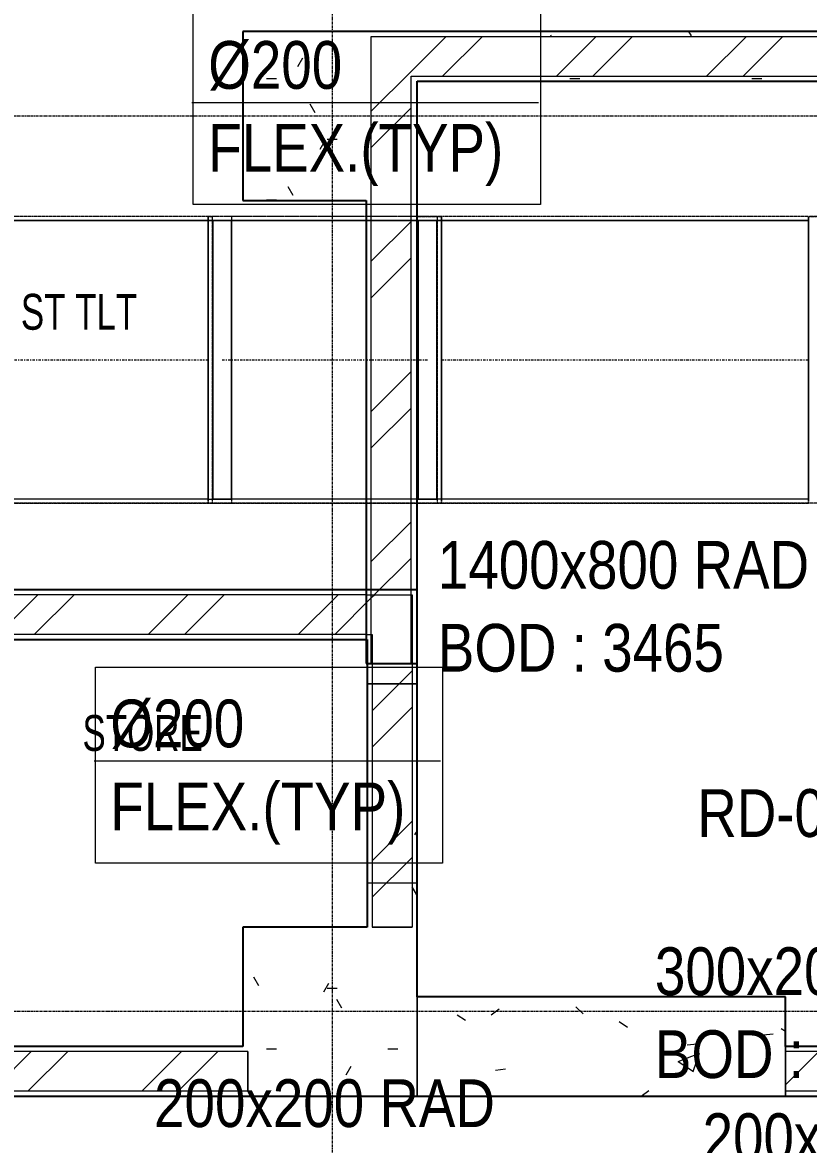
# Model space of a CAD drawing. Header units: inches. Extents: x -83664 to 20107, y -47222 to 19398.
# Drawn here: x -1529 to 2419, y -41932 to -36294 of the extents above; entities that cross this region are included whole.
import ezdxf

# ---------------------------------------------------------------- set-up
doc = ezdxf.new("R2010")
doc.units = ezdxf.units.IN
doc.header["$MEASUREMENT"] = 0
for name, pattern in [('Center', [29.999999, 12, -6, 6, -6]), ('Grid Line', [22.225, 12.7, -3.175, 3.175, -3.175]), ('Hidden 0_50', [1.0584, 0.5292, -0.5292])]:
    doc.linetypes.add(name, pattern=pattern)
for name, color, linetype, lineweight, true_color in [('A-DETL', 7, 'Continuous', 18, 0x00a600), ('FF ROOM TAG_dwg', 7, 'Continuous', 9, 0x767676), ('M-HVAC-DUCT', 7, 'Continuous', 9, 0xffe97f)]:
    doc.layers.add(name, color=color, linetype=linetype, lineweight=lineweight, true_color=true_color)
for name, color, linetype, lineweight in [('A-WALL', 7, 'Continuous', 9), ('A-WALL-PATT', 7, 'Continuous', 25), ('G-ANNO-TEXT', 7, 'Continuous', 9), ('M-HVAC-DUCT-CNTR', 7, 'Center', 9), ('M-HVAC-DUCT-IDEN', 7, 'Continuous', 18), ('ROOM TAG', 7, 'Continuous', 9), ('S-GRID', 7, 'Continuous', 9)]:
    doc.layers.add(name, color=color, linetype=linetype, lineweight=lineweight)
doc.styles.add('Arial Narrow_20', font='ARIALN.TTF', dxfattribs={"width": 0.85, "height": 4572})
doc.styles.add('Arial Narrow_21', font='ARIALN.TTF', dxfattribs={"height": 240})
pattern_1 = [(0, (0, 0), (1219.2, 304.8), [50.292, -864.108, 50.292, -864.108, -4876.8]), (0, (0, 0), (1219.2, 304.8), [-1828.8, 50.292, -1778.508, 50.292, -864.108, -2133.6]), (0, (0, 0), (1219.2, 304.8), [-4572, 50.292, -559.308, 50.292, -1473.708]), (120, (457.2, 152.4), (-873.56454, 903.45817), [50.292, -864.108, 50.292, -864.108, -4876.8]), (120, (457.2, 152.4), (-873.56454, 903.45817), [-1828.8, 50.292, -1778.508, 50.292, -864.108, -2133.6]), (120, (457.2, 152.4), (-873.56454, 903.45817), [-4572, 50.292, -559.308, 50.292, -1473.708]), (240, (609.6, 762), (-345.63546, -1208.25817), [50.292, -864.108, 50.292, -864.108, -4876.8]), (240, (609.6, 762), (-345.63546, -1208.25817), [-1828.8, 50.292, -1778.508, 50.292, -864.108, -2133.6]), (240, (609.6, 762), (-345.63546, -1208.25817), [-4572, 50.292, -559.308, 50.292, -1473.708])]
pattern_2 = [(45, (0, 0), (-377.1708, 377.1708), []), (45, (0, 571.5), (-377.1708, 377.1708), [])]

# ---------------------------------------------------------------- blocks, each defined once
blk = doc.blocks.new('M_Rec Elbow - Radius - 0_75W-9518653-FIRST FLOOR AC CONDITIONING LAYOUT - PART A')
at = {"layer": 'M-HVAC-DUCT', "color": 6, "true_color": 0xff00ff}
for p, q in [((150859.9, 61082.7), (150859.9, 59682.7)), ((150859.9, 59682.7), (150859.9, 61082.7)), ((150883.4, 61082.7), (150859.9, 61082.7)), ((150859.9, 61082.7), (150977.2, 61082.7)), ((150883.4, 61082.7), (150977.2, 61082.7)), ((150883.4, 59682.7), (150883.4, 61082.7)), ((150977.2, 61082.7), (150977.2, 59682.7)), ((150859.9, 59682.7), (150883.4, 59682.7)), ((150859.9, 59682.7), (150977.2, 59682.7)), ((150977.2, 59682.7), (150883.4, 59682.7))]:
    blk.add_line(p, q, dxfattribs=at)
blk = doc.blocks.new('TEMW-SMBZ-HO-BM-HVAC-00002_rvt-1-FIRST FLOOR AC CONDITIONING LAYOUT - PART A')
at = {"layer": 'M-HVAC-DUCT', "color": 6, "linetype": 'Hidden 0_50', "true_color": 0xff00ff}
for p, q in [((150859.9, 61102.7), (148118, 61102.7)), ((150859.9, 61102.7), (148118, 61102.7)), ((150859.9, 59662.7), (150859.9, 61102.7)), ((150859.9, 61102.7), (150859.9, 59662.7)), ((150859.9, 61102.7), (150881, 61102.7)), ((150979.5, 61102.7), (150859.9, 61102.7)), ((150859.9, 59662.7), (150859.9, 61102.7)), ((150859.9, 59662.7), (150859.9, 61102.7)), ((150979.5, 61102.7), (150881, 61102.7)), ((150881, 61102.7), (150881, 59662.7)), ((150979.5, 61102.7), (150881, 61102.7)), ((150881, 61102.7), (150881, 59662.7)), ((151911.9, 61102.7), (150881, 61102.7)), ((150979.5, 59662.7), (150979.5, 61102.7)), ((150979.5, 59662.7), (150979.5, 61102.7)), ((152010.4, 61102.7), (150979.5, 61102.7)), ((151911.9, 59662.7), (151911.9, 61102.7)), ((151911.9, 61102.7), (152010.4, 61102.7)), ((152031.5, 61102.7), (151911.9, 61102.7)), ((151911.9, 61102.7), (152010.4, 61102.7)), ((151911.9, 59662.7), (151911.9, 61102.7)), ((152010.4, 61102.7), (152010.4, 59662.7)), ((152010.4, 61102.7), (152031.5, 61102.7)), ((152010.4, 61102.7), (152010.4, 59662.7)), ((152031.5, 59662.7), (152031.5, 61102.7)), ((152031.5, 61102.7), (152031.5, 59662.7)), ((153875.4, 61102.7), (152031.5, 61102.7)), ((153875.4, 61102.7), (152031.5, 61102.7)), ((152031.5, 59662.7), (152031.5, 61102.7)), ((152031.5, 59662.7), (152031.5, 61102.7)), ((153875.4, 59662.7), (153875.4, 61102.7)), ((153875.4, 61102.7), (153875.4, 59662.7)), ((154250.4, 61102.7), (153875.4, 61102.7)), ((153875.4, 61102.7), (154250.4, 61102.7)), ((153875.4, 61102.7), (153875.4, 59662.7)), ((153875.4, 59662.7), (153875.4, 61102.7)), ((148118, 59662.7), (150859.9, 59662.7)), ((150859.9, 59662.7), (148118, 59662.7)), ((150859.9, 59662.7), (150979.5, 59662.7)), ((150881, 59662.7), (150859.9, 59662.7)), ((150881, 59662.7), (150979.5, 59662.7)), ((150881, 59662.7), (150979.5, 59662.7)), ((151911.9, 59662.7), (150881, 59662.7)), ((150979.5, 59662.7), (152010.4, 59662.7)), ((152010.4, 59662.7), (151911.9, 59662.7)), ((152010.4, 59662.7), (151911.9, 59662.7)), ((151911.9, 59662.7), (152031.5, 59662.7)), ((152031.5, 59662.7), (152010.4, 59662.7)), ((152031.5, 59662.7), (153875.4, 59662.7)), ((153875.4, 59662.7), (152031.5, 59662.7)), ((154250.4, 59662.7), (153875.4, 59662.7)), ((154250.4, 59662.7), (153875.4, 59662.7))]:
    blk.add_line(p, q, dxfattribs=at)
at = {"layer": 'M-HVAC-DUCT', "color": 6, "true_color": 0xff00ff}
for p, q in [((148118, 61082.7), (150859.9, 61082.7)), ((150859.9, 61082.7), (148118, 61082.7)), ((150859.9, 61082.7), (150859.9, 59682.7)), ((150859.9, 59682.7), (150859.9, 61082.7)), ((150883.4, 61082.7), (150883.4, 59682.7)), ((150977.2, 61082.7), (150883.4, 61082.7)), ((150883.4, 61082.7), (151914.2, 61082.7)), ((150977.2, 59682.7), (150977.2, 61082.7)), ((152008, 61082.7), (150977.2, 61082.7)), ((151914.2, 61082.7), (152008, 61082.7)), ((151914.2, 59682.7), (151914.2, 61082.7)), ((152008, 61082.7), (152008, 59682.7)), ((152031.5, 61082.7), (152031.5, 59682.7)), ((152031.5, 59682.7), (152031.5, 61082.7)), ((152031.5, 61082.7), (153875.4, 61082.7)), ((153875.4, 61082.7), (152031.5, 61082.7)), ((153875.4, 61082.7), (153875.4, 59682.7)), ((153875.4, 59682.7), (153875.4, 61082.7)), ((150859.9, 59682.7), (148118, 59682.7)), ((150859.9, 59682.7), (148118, 59682.7)), ((150883.4, 59682.7), (150977.2, 59682.7)), ((151914.2, 59682.7), (150883.4, 59682.7)), ((152008, 59682.7), (150977.2, 59682.7)), ((152008, 59682.7), (151914.2, 59682.7)), ((153875.4, 59682.7), (152031.5, 59682.7)), ((153875.4, 59682.7), (152031.5, 59682.7))]:
    blk.add_line(p, q, dxfattribs=at)
at = {"layer": 'M-HVAC-DUCT-CNTR', "color": 6, "true_color": 0xff00ff}
for p, q in [((148118, 60382.7), (150859.9, 60382.7)), ((150930.3, 60382.7), (151961.1, 60382.7)), ((152031.5, 60382.7), (153875.4, 60382.7))]:
    blk.add_line(p, q, dxfattribs=at)
at = {"layer": 'M-HVAC-DUCT', "color": 6, "linetype": 'Hidden 0_50', "lineweight": 9, "true_color": 0xff00ff}
blk.add_blockref('M_Rec Elbow - Radius - 0_75W-9518653-FIRST FLOOR AC CONDITIONING LAYOUT - PART A', (0, 0), dxfattribs=at)
at = {"layer": 'M-HVAC-DUCT', "color": 6, "linetype": 'Hidden 0_50', "lineweight": 9, "true_color": 0xff00ff, "extrusion": (0, 0, -1)}
blk.add_blockref('M_Rec Elbow - Radius - 0_75W-9518653-FIRST FLOOR AC CONDITIONING LAYOUT - PART A', (-302891.4, 0), dxfattribs=at)
blk = doc.blocks.new('TEMW-SMBZ-HO-BM-HVAC-00002_rvt-2-FIRST FLOOR AC CONDITIONING LAYOUT - PART A')
at = {"layer": 'M-HVAC-DUCT', "color": 6, "linetype": 'Hidden 0_50', "true_color": 0xff00ff}
for p, q in [((150859.9, 61102.7), (148118, 61102.7)), ((150859.9, 61102.7), (148118, 61102.7)), ((150859.9, 59662.7), (150859.9, 61102.7)), ((150859.9, 61102.7), (150859.9, 59662.7)), ((150859.9, 61102.7), (150881, 61102.7)), ((150979.5, 61102.7), (150859.9, 61102.7)), ((150859.9, 59662.7), (150859.9, 61102.7)), ((150859.9, 59662.7), (150859.9, 61102.7)), ((150979.5, 61102.7), (150881, 61102.7)), ((150881, 61102.7), (150881, 59662.7)), ((150979.5, 61102.7), (150881, 61102.7)), ((150881, 61102.7), (150881, 59662.7)), ((151911.9, 61102.7), (150881, 61102.7)), ((150979.5, 59662.7), (150979.5, 61102.7)), ((150979.5, 59662.7), (150979.5, 61102.7)), ((152010.4, 61102.7), (150979.5, 61102.7)), ((151911.9, 59662.7), (151911.9, 61102.7)), ((151911.9, 61102.7), (152010.4, 61102.7)), ((152031.5, 61102.7), (151911.9, 61102.7)), ((151911.9, 61102.7), (152010.4, 61102.7)), ((151911.9, 59662.7), (151911.9, 61102.7)), ((152010.4, 61102.7), (152010.4, 59662.7)), ((152010.4, 61102.7), (152031.5, 61102.7)), ((152010.4, 61102.7), (152010.4, 59662.7)), ((152031.5, 59662.7), (152031.5, 61102.7)), ((152031.5, 61102.7), (152031.5, 59662.7)), ((153875.4, 61102.7), (152031.5, 61102.7)), ((153875.4, 61102.7), (152031.5, 61102.7)), ((152031.5, 59662.7), (152031.5, 61102.7)), ((152031.5, 59662.7), (152031.5, 61102.7)), ((153875.4, 59662.7), (153875.4, 61102.7)), ((153875.4, 61102.7), (153875.4, 59662.7)), ((154250.4, 61102.7), (153875.4, 61102.7)), ((153875.4, 61102.7), (154250.4, 61102.7)), ((153875.4, 61102.7), (153875.4, 59662.7)), ((153875.4, 59662.7), (153875.4, 61102.7)), ((148118, 59662.7), (150859.9, 59662.7)), ((150859.9, 59662.7), (148118, 59662.7)), ((150859.9, 59662.7), (150979.5, 59662.7)), ((150881, 59662.7), (150859.9, 59662.7)), ((150881, 59662.7), (150979.5, 59662.7)), ((150881, 59662.7), (150979.5, 59662.7)), ((151911.9, 59662.7), (150881, 59662.7)), ((150979.5, 59662.7), (152010.4, 59662.7)), ((152010.4, 59662.7), (151911.9, 59662.7)), ((152010.4, 59662.7), (151911.9, 59662.7)), ((151911.9, 59662.7), (152031.5, 59662.7)), ((152031.5, 59662.7), (152010.4, 59662.7)), ((152031.5, 59662.7), (153875.4, 59662.7)), ((153875.4, 59662.7), (152031.5, 59662.7)), ((154250.4, 59662.7), (153875.4, 59662.7)), ((154250.4, 59662.7), (153875.4, 59662.7))]:
    blk.add_line(p, q, dxfattribs=at)
at = {"layer": 'M-HVAC-DUCT', "color": 6, "true_color": 0xff00ff}
for p, q in [((148118, 61082.7), (150859.9, 61082.7)), ((150859.9, 61082.7), (148118, 61082.7)), ((150859.9, 61082.7), (150859.9, 59682.7)), ((150859.9, 59682.7), (150859.9, 61082.7)), ((150883.4, 61082.7), (150883.4, 59682.7)), ((150977.2, 61082.7), (150883.4, 61082.7)), ((150883.4, 61082.7), (151914.2, 61082.7)), ((150977.2, 59682.7), (150977.2, 61082.7)), ((152008, 61082.7), (150977.2, 61082.7)), ((151914.2, 61082.7), (152008, 61082.7)), ((151914.2, 59682.7), (151914.2, 61082.7)), ((152008, 61082.7), (152008, 59682.7)), ((152031.5, 61082.7), (152031.5, 59682.7)), ((152031.5, 59682.7), (152031.5, 61082.7)), ((152031.5, 61082.7), (153875.4, 61082.7)), ((153875.4, 61082.7), (152031.5, 61082.7)), ((153875.4, 61082.7), (153875.4, 59682.7)), ((153875.4, 59682.7), (153875.4, 61082.7)), ((150859.9, 59682.7), (148118, 59682.7)), ((150859.9, 59682.7), (148118, 59682.7)), ((150883.4, 59682.7), (150977.2, 59682.7)), ((151914.2, 59682.7), (150883.4, 59682.7)), ((152008, 59682.7), (150977.2, 59682.7)), ((152008, 59682.7), (151914.2, 59682.7)), ((153875.4, 59682.7), (152031.5, 59682.7)), ((153875.4, 59682.7), (152031.5, 59682.7))]:
    blk.add_line(p, q, dxfattribs=at)
at = {"layer": 'M-HVAC-DUCT-CNTR', "color": 6, "true_color": 0xff00ff}
for p, q in [((148118, 60382.7), (150859.9, 60382.7)), ((150930.3, 60382.7), (151961.1, 60382.7)), ((152031.5, 60382.7), (153875.4, 60382.7))]:
    blk.add_line(p, q, dxfattribs=at)
at = {"layer": 'M-HVAC-DUCT', "color": 6, "linetype": 'Hidden 0_50', "lineweight": 9, "true_color": 0xff00ff}
blk.add_blockref('M_Rec Elbow - Radius - 0_75W-9518653-FIRST FLOOR AC CONDITIONING LAYOUT - PART A', (0, 0), dxfattribs=at)
at = {"layer": 'M-HVAC-DUCT', "color": 6, "linetype": 'Hidden 0_50', "lineweight": 9, "true_color": 0xff00ff, "extrusion": (0, 0, -1)}
blk.add_blockref('M_Rec Elbow - Radius - 0_75W-9518653-FIRST FLOOR AC CONDITIONING LAYOUT - PART A', (-302891.4, 0), dxfattribs=at)
blk = doc.blocks.new('SMBZ_Hospital Arch Model_2026_01_29_rvt-1-FIRST FLOOR AC CONDITIONING LAYOUT - PART A')
at = {"layer": 'A-WALL-PATT', "lineweight": 9, "true_color": 0xbbbbbb}
h = blk.add_hatch(dxfattribs=at)
h.set_pattern_fill('FP_13', color=9, style=0, pattern_type=2)
h.set_pattern_definition(pattern_1)
h.paths.add_polyline_path([(151654.4, 61182.7), (151654.4, 62032.7), (151034.4, 62032.7), (151034.4, 61182.7)])
h = blk.add_hatch(dxfattribs=at)
h.set_pattern_fill('FP_13', color=9, style=0, pattern_type=2)
h.set_pattern_definition(pattern_1)
h.paths.add_polyline_path([(151654.4, 61182.7), (151654.4, 62032.7), (151034.4, 62032.7), (151034.4, 61182.7)])
h = blk.add_hatch(dxfattribs=at)
h.set_pattern_fill('FP_13', color=9, style=0, pattern_type=2)
h.set_pattern_definition(pattern_1)
h.paths.add_polyline_path([(151901.9, 62007.7), (156859.4, 62007.7), (156859.4, 62032.7), (151679.4, 62032.7), (151679.4, 62007.7), (151879.4, 62007.7)])
h = blk.add_hatch(dxfattribs=at)
h.set_pattern_fill('FP_12', color=9, style=0, pattern_type=2)
h.set_pattern_definition(pattern_2)
h.paths.add_polyline_path([(151679.4, 58857.7), (151879.4, 58857.7), (151879.4, 62007.7), (151679.4, 62007.7), (151679.4, 59369.2)])
h = blk.add_hatch(dxfattribs=at)
h.set_pattern_fill('FP_12', color=9, style=0, pattern_type=2)
h.set_pattern_definition(pattern_2)
h.paths.add_polyline_path([(155066.5, 61807.7), (156884.4, 61807.7), (156884.4, 62007.7), (151879.4, 62007.7), (151879.4, 61807.7), (151909.4, 61807.7)])
h = blk.add_hatch(dxfattribs=at)
h.set_pattern_fill('FP_13', color=9, style=0, pattern_type=2)
h.set_pattern_definition(pattern_1)
h.paths.add_polyline_path([(151901.9, 58857.7), (151909.4, 58857.7), (151909.4, 61807.7), (151879.4, 61807.7), (151879.4, 58857.7)])
h = blk.add_hatch(dxfattribs=at)
h.set_pattern_fill('FP_13', color=9, style=0, pattern_type=2)
h.set_pattern_definition(pattern_1)
h.paths.add_polyline_path([(156859.4, 61782.7), (156884.4, 61782.7), (156884.4, 61807.7), (151909.4, 61807.7), (151909.4, 61782.7), (156648.8, 61782.7)])
h = blk.add_hatch(dxfattribs=at)
h.set_pattern_fill('FP_12', color=9, style=0, pattern_type=2)
h.set_pattern_definition(pattern_2)
h.paths.add_polyline_path([(151659.4, 59002.7), (151684.4, 59002.7), (151684.4, 59202.7), (149379.4, 59202.7), (149379.4, 59002.7), (151110.8, 59002.7)])
h = blk.add_hatch(dxfattribs=at)
h.set_pattern_fill('FP_13', color=9, style=0, pattern_type=2)
h.set_pattern_definition(pattern_1)
h.paths.add_polyline_path([(151110.8, 59202.7), (151884.4, 59202.7), (151884.4, 59227.7), (149409.4, 59227.7), (149409.4, 59202.7), (150319.7, 59202.7)])
h = blk.add_hatch(dxfattribs=at)
h.set_pattern_fill('FP_12', color=9, style=0, pattern_type=2)
h.set_pattern_definition(pattern_2)
h.paths.add_polyline_path([(151684.4, 57532.7), (151884.4, 57532.7), (151884.4, 59202.7), (151684.4, 59202.7), (151684.4, 58739.2)])
h = blk.add_hatch(dxfattribs=at)
h.set_pattern_fill('FP_13', color=9, style=0, pattern_type=2)
h.set_pattern_definition(pattern_1)
h.paths.add_polyline_path([(151901.9, 57532.7), (151909.4, 57532.7), (151909.4, 59227.7), (151884.4, 59227.7), (151884.4, 57532.7)])
h = blk.add_hatch(dxfattribs=at)
h.set_pattern_fill('FP_13', color=9, style=0, pattern_type=2)
h.set_pattern_definition(pattern_1)
h.paths.add_polyline_path([(151659.4, 58977.7), (151659.4, 59002.7), (149409.4, 59002.7), (149409.4, 58977.7), (151110.8, 58977.7)])
h = blk.add_hatch(dxfattribs=at)
h.set_pattern_fill('FP_13', color=9, style=0, pattern_type=2)
h.set_pattern_definition(pattern_1)
h.paths.add_polyline_path([(151659.4, 57532.7), (151684.4, 57532.7), (151684.4, 59002.7), (151659.4, 59002.7), (151659.4, 58739.2)])
h = blk.add_hatch(dxfattribs=at)
h.set_pattern_fill('FP_13', color=9, style=0, pattern_type=2)
h.set_pattern_definition(pattern_1)
h.paths.add_polyline_path([(151059.4, 56682.7), (151909.4, 56682.7), (151909.4, 57532.7), (151034.4, 57532.7), (151034.4, 56932.7), (151059.4, 56932.7), (151059.4, 56707.7)])
h = blk.add_hatch(dxfattribs=at)
h.set_pattern_fill('FP_13', color=9, style=0, pattern_type=2)
h.set_pattern_definition(pattern_1)
h.paths.add_polyline_path([(151059.4, 56682.7), (151909.4, 56682.7), (151909.4, 57532.7), (151034.4, 57532.7), (151034.4, 56932.7), (151059.4, 56932.7), (151059.4, 56707.7)])
h = blk.add_hatch(dxfattribs=at)
h.set_pattern_fill('FP_14', color=9, style=0, pattern_type=2)
h.set_pattern_definition([(50, (0, 0), (1093.1044, -95.634), [114.3, -1257.3]), (355, (0, 0), (-211.4575, 1146.341), [91.44, -1005.84]), (100.451, (91.1, -8), (881.656, 1050.7), [97.14, -1068.54]), (46.184, (0, 304.8), (1626.475, -252.257), [171.45, -1885.95]), (96.636, (135.5, 283.8), (1424.416, 1484.565), [145.71, -1602.811]), (351.184, (0, 304.8), (1424.43, 1484.551), [137.16, -1508.76]), (21, (152.4, 228.6), (909.6863, -613.591), [114.3, -1257.3]), (326, (152.4, 228.6), (370.812, 1105.129), [91.44, -1005.84]), (71.451, (228.2, 177.5), (1280.503, 491.528), [97.14, -1068.54]), (37.5, (0, 0), (18.5313, 507.3303), [50.292, -943.356, 50.292, -970.788, -1009.65]), (37.5, (0, 0), (18.5313, 507.3303), [-2014.728, 50.292, -959.358]), (7.5, (0, 0), (400.9178, 601.0836), [50.292, -531.876, 50.292, -920.496, -384.81]), (7.5, (0, 0), (400.9178, 601.0836), [-1552.956, 50.292, -334.518]), (327.5, (-339.85, 0), (813.5452, -34.3737), [50.292, -330.708, 50.292, -1138.428, -1577.34]), (327.5, (-339.85, 0), (813.5452, -34.3737), [-1569.72, 50.292, -1527.048]), (317.5, (-492.25, 0), (888.7755, 152.56), [50.292, -445.008, 50.292, -739.14, -1120.14]), (317.5, (-492.25, 0), (888.7755, 152.56), [-1284.732, 50.292, -1069.848])])
h.paths.add_polyline_path([(153759.4, 56682.7), (153759.4, 57182.7), (151909.4, 57182.7), (151909.4, 56682.7), (153484.2, 56682.7)])
h = blk.add_hatch(dxfattribs=at)
h.set_pattern_fill('FP_12', color=9, style=0, pattern_type=2)
h.set_pattern_definition(pattern_2)
h.paths.add_polyline_path([(149528.5, 56707.7), (151059.4, 56707.7), (151059.4, 56907.7), (149179.4, 56907.7), (149179.4, 56707.7)])
h = blk.add_hatch(dxfattribs=at)
h.set_pattern_fill('FP_13', color=9, style=0, pattern_type=2)
h.set_pattern_definition(pattern_1)
h.paths.add_polyline_path([(153759.4, 56907.7), (156649.6, 56907.7), (156648.8, 56932.7), (153759.4, 56932.7)])
h = blk.add_hatch(dxfattribs=at)
h.set_pattern_fill('FP_12', color=9, style=0, pattern_type=2)
h.set_pattern_definition(pattern_2)
h.paths.add_polyline_path([(153759.4, 56707.7), (156649.6, 56707.7), (156648.8, 56907.7), (153759.4, 56907.7)])
h = blk.add_hatch(dxfattribs=at)
h.set_pattern_fill('FP_13', color=9, style=0, pattern_type=2)
h.set_pattern_definition(pattern_1)
h.paths.add_polyline_path([(151059.4, 56682.7), (151059.4, 56707.7), (149154.4, 56707.7), (149154.4, 56682.7), (150319.7, 56682.7)])
h = blk.add_hatch(dxfattribs=at)
h.set_pattern_fill('FP_13', color=9, style=0, pattern_type=2)
h.set_pattern_definition(pattern_1)
h.paths.add_polyline_path([(153759.4, 56682.7), (156649.6, 56682.7), (156648.8, 56707.7), (153759.4, 56707.7)])
at = {"layer": 'A-WALL', "color": 9, "lineweight": 25, "true_color": 0xbbbbbb}
for p, q in [((151654.4, 62032.7), (151034.4, 62032.7)), ((151034.4, 62032.7), (151034.4, 61182.7)), ((151654.4, 62032.7), (151034.4, 62032.7)), ((151034.4, 62032.7), (151034.4, 61182.7)), ((151679.4, 62032.7), (151654.4, 62032.7)), ((151909.4, 62032.7), (151679.4, 62032.7)), ((156859.4, 62032.7), (151909.4, 62032.7)), ((151909.4, 58857.7), (151909.4, 61782.7)), ((151909.4, 61782.7), (156859.4, 61782.7)), ((151034.4, 61182.7), (151654.4, 61182.7)), ((151034.4, 61182.7), (151654.4, 61182.7)), ((151654.4, 61182.7), (151654.4, 58857.7)), ((151659.4, 59227.7), (149409.4, 59227.7)), ((151884.4, 59227.7), (151659.4, 59227.7)), ((151909.4, 59227.7), (151884.4, 59227.7)), ((151909.4, 57532.7), (151909.4, 59227.7)), ((149409.4, 58977.7), (151659.4, 58977.7)), ((151659.4, 58977.7), (151659.4, 57532.7)), ((151654.4, 58857.7), (151909.4, 58857.7)), ((151659.4, 57532.7), (151034.4, 57532.7)), ((151034.4, 57532.7), (151034.4, 56932.7)), ((151659.4, 57532.7), (151034.4, 57532.7)), ((151034.4, 57532.7), (151034.4, 56932.7)), ((151909.4, 57182.7), (151909.4, 57532.7)), ((151909.4, 57182.7), (151909.4, 57532.7)), ((153759.4, 57182.7), (151909.4, 57182.7)), ((153759.4, 56932.7), (153759.4, 57182.7)), ((151034.4, 56932.7), (149409.4, 56932.7)), ((156649.6, 56932.7), (153759.4, 56932.7)), ((149154.4, 56682.7), (151059.4, 56682.7)), ((151059.4, 56682.7), (151909.4, 56682.7)), ((151059.4, 56682.7), (151909.4, 56682.7)), ((151909.4, 56682.7), (153759.4, 56682.7)), ((153759.4, 56682.7), (156649.6, 56682.7))]:
    blk.add_line(p, q, dxfattribs=at)
at = {"layer": 'A-WALL', "color": 9, "true_color": 0xbbbbbb}
for p, q in [((151034.4, 61182.7), (151034.4, 62032.7)), ((151034.4, 62032.7), (151654.4, 62032.7)), ((151034.4, 61182.7), (151034.4, 62032.7)), ((151034.4, 62032.7), (151654.4, 62032.7)), ((151654.4, 62032.7), (151909.4, 62032.7)), ((156859.4, 62032.7), (151909.4, 62032.7)), ((151679.4, 58857.7), (151679.4, 62007.7)), ((151679.4, 62007.7), (151879.4, 62007.7)), ((151879.4, 62007.7), (151909.4, 62007.7)), ((151909.4, 62007.7), (156859.4, 62007.7)), ((151879.4, 58857.7), (151879.4, 61807.7)), ((151879.4, 61807.7), (151909.4, 61807.7)), ((151909.4, 61807.7), (156859.4, 61807.7)), ((151909.4, 58857.7), (151909.4, 61782.7)), ((151909.4, 61782.7), (156859.4, 61782.7)), ((151654.4, 61182.7), (151034.4, 61182.7)), ((151654.4, 61182.7), (151034.4, 61182.7)), ((151654.4, 61182.7), (151654.4, 58857.7)), ((151659.4, 59227.7), (149409.4, 59227.7)), ((151659.4, 59202.7), (149409.4, 59202.7)), ((151659.4, 59227.7), (151909.4, 59227.7)), ((151659.4, 59202.7), (151684.4, 59202.7)), ((151684.4, 59202.7), (151884.4, 59202.7)), ((151884.4, 59202.7), (151884.4, 57532.7)), ((151909.4, 58755.2), (151909.4, 59227.7)), ((151659.4, 59002.7), (149409.4, 59002.7)), ((149409.4, 58977.7), (151659.4, 58977.7)), ((151659.4, 59002.7), (151684.4, 59002.7)), ((151659.4, 58977.7), (151659.4, 58755.2)), ((151684.4, 59002.7), (151684.4, 57532.7)), ((151909.4, 58857.7), (151654.4, 58857.7)), ((151909.4, 58755.2), (151659.4, 58755.2)), ((151659.4, 58755.2), (151909.4, 58755.2)), ((151659.4, 58755.2), (151659.4, 57755.2)), ((151909.4, 57755.2), (151909.4, 58755.2)), ((151659.4, 57755.2), (151909.4, 57755.2)), ((151659.4, 57755.2), (151909.4, 57755.2)), ((151659.4, 57755.2), (151659.4, 57532.7)), ((151909.4, 57532.7), (151909.4, 57755.2)), ((151034.4, 56932.7), (151034.4, 57532.7)), ((151034.4, 57532.7), (151659.4, 57532.7)), ((151034.4, 56932.7), (151034.4, 57532.7)), ((151034.4, 57532.7), (151659.4, 57532.7)), ((151884.4, 57532.7), (151684.4, 57532.7)), ((151884.4, 57532.7), (151684.4, 57532.7)), ((151684.4, 57532.7), (151884.4, 57532.7)), ((151909.4, 57532.7), (151909.4, 57182.7)), ((151909.4, 57532.7), (151909.4, 57182.7)), ((151909.4, 56682.7), (151909.4, 57182.7)), ((151909.4, 57182.7), (151909.4, 56682.7)), ((153759.4, 57182.7), (151909.4, 57182.7)), ((151909.4, 56682.7), (151909.4, 57182.7)), ((153759.4, 57182.7), (153759.4, 56932.7)), ((151059.4, 56907.7), (149379.4, 56907.7)), ((151034.4, 56932.7), (149409.4, 56932.7)), ((151059.4, 56907.7), (151059.4, 56707.7)), ((151059.4, 56907.7), (151059.4, 56707.7)), ((151059.4, 56707.7), (151059.4, 56907.7)), ((153759.4, 56907.7), (153759.4, 56932.7)), ((153759.4, 56932.7), (153759.4, 56907.7)), ((155659.4, 56932.7), (153759.4, 56932.7)), ((153759.4, 56707.7), (153759.4, 56907.7)), ((156649.6, 56907.7), (153759.4, 56907.7)), ((153759.4, 56907.7), (153759.4, 56707.7)), ((149154.4, 56682.7), (151059.4, 56682.7)), ((151059.4, 56707.7), (149179.4, 56707.7)), ((151909.4, 56682.7), (151059.4, 56682.7)), ((151909.4, 56682.7), (151059.4, 56682.7)), ((151909.4, 56682.7), (153759.4, 56682.7)), ((153759.4, 56682.7), (153759.4, 56707.7)), ((156649.6, 56707.7), (153759.4, 56707.7)), ((153759.4, 56707.7), (153759.4, 56682.7)), ((153759.4, 56682.7), (155659.4, 56682.7))]:
    blk.add_line(p, q, dxfattribs=at)
blk = doc.blocks.new('FF ROOM TAG_dwg-8877209-FIRST FLOOR AC CONDITIONING LAYOUT - PART A')
at = {"layer": 'ROOM TAG', "char_height": 4572, "attachment_point": 2, "line_spacing_factor": 0.974696, "style": 'Arial Narrow_20'}
for s, insert, width in [('ST TLT', (1822337, 1425381), 17446.53), ('STORE', (1830444, 1371627), 18007.51)]:
    blk.add_mtext(s, dxfattribs=dict(at, insert=insert, width=width))

msp = doc.modelspace()

# ---------------------------------------------------------------- linework, layer by layer
at = {"layer": 'A-DETL', "color": 7, "lineweight": 9}
for p, q in [((-677.7, -36695.9), (1062.3, -36695.9)), ((-1169.5, -40004.6), (570.5, -40004.6))]:
    msp.add_line(p, q, dxfattribs=at)
at = {"layer": 'G-ANNO-TEXT', "flags": 128}
for points in [[(-670.9, -36225.3), (1072, -36225.3), (1072, -37209.3), (-670.9, -37209.3)], [(-1162.7, -39534), (580.2, -39534), (580.2, -40518), (-1162.7, -40518)]]:
    msp.add_lwpolyline(points, close=True, dxfattribs=at)
at = {"layer": 'S-GRID', "color": 254, "linetype": 'Grid Line', "true_color": 0xdcdcdc}
for p, q in [((27.7, -44103.7), (27.7, 15149.1)), ((20106.7, -36764.5), (-81517, -36764.5)), ((20106.7, -41264.5), (-81517, -41264.5))]:
    msp.add_line(p, q, dxfattribs=at)

# ---------------------------------------------------------------- block references
at = {"lineweight": 5}
for name in ['SMBZ_Hospital Arch Model_2026_01_29_rvt-1-FIRST FLOOR AC CONDITIONING LAYOUT - PART A', 'TEMW-SMBZ-HO-BM-HVAC-00002_rvt-1-FIRST FLOOR AC CONDITIONING LAYOUT - PART A', 'TEMW-SMBZ-HO-BM-HVAC-00002_rvt-2-FIRST FLOOR AC CONDITIONING LAYOUT - PART A']:
    msp.add_blockref(name, (-151456.7, -98372.2), dxfattribs=at)
at = {"layer": 'FF ROOM TAG_dwg', "color": 7, "xscale": 0.03937007874015915, "yscale": 0.03937007874015915, "zscale": 0.03937007874015915}
msp.add_blockref('FF ROOM TAG_dwg-8877209-FIRST FLOOR AC CONDITIONING LAYOUT - PART A', (-72990.3, -93775.4), dxfattribs=at)
msp.add_blockref('FF ROOM TAG_dwg-8877209-FIRST FLOOR AC CONDITIONING LAYOUT - PART A', (-72990.3, -93775.4), dxfattribs=at)
msp.add_blockref('FF ROOM TAG_dwg-8877209-FIRST FLOOR AC CONDITIONING LAYOUT - PART A', (-72990.3, -93775.4), dxfattribs=at)
msp.add_blockref('FF ROOM TAG_dwg-8877209-FIRST FLOOR AC CONDITIONING LAYOUT - PART A', (-72990.3, -93775.4), dxfattribs=at)
msp.add_blockref('FF ROOM TAG_dwg-8877209-FIRST FLOOR AC CONDITIONING LAYOUT - PART A', (-72990.3, -93775.4), dxfattribs=at)

# ---------------------------------------------------------------- texts
at = {"layer": 'G-ANNO-TEXT', "char_height": 240, "attachment_point": 1, "style": 'Arial Narrow_21'}
for s, insert, width in [('Ø200', (-595.9, -36387.8), 841.772), ('FLEX.(TYP)', (-595.9, -36804.5), 1875.949), ('Ø200', (-1087.7, -39696.5), 841.772), ('FLEX.(TYP)', (-1087.7, -40113.2), 1875.949), ('RD-02', (1860.2, -40146.7), 1010.126)]:
    msp.add_mtext(s, dxfattribs=dict(at, insert=insert, width=width))
at = {"layer": 'M-HVAC-DUCT-IDEN', "lineweight": 9, "char_height": 240, "attachment_point": 1, "style": 'Arial Narrow_21'}
for s, insert, width in [('1400x800 RAD', (557.3, -38899.5), 2344.936), ('BOD : 3465', (557.3, -39316.2), 1803.797), ('300x200 RAD', (1647.1, -40941.4), 2152.531), ('BOD : 3120', (1647.1, -41358.1), 1803.797), ('200x200 RAD', (-867.9, -41604.4), 2152.531), ('200x200 RAD', (1886.7, -41775.4), 2152.531)]:
    msp.add_mtext(s, dxfattribs=dict(at, insert=insert, width=width))

doc.saveas('drawing.dxf')
